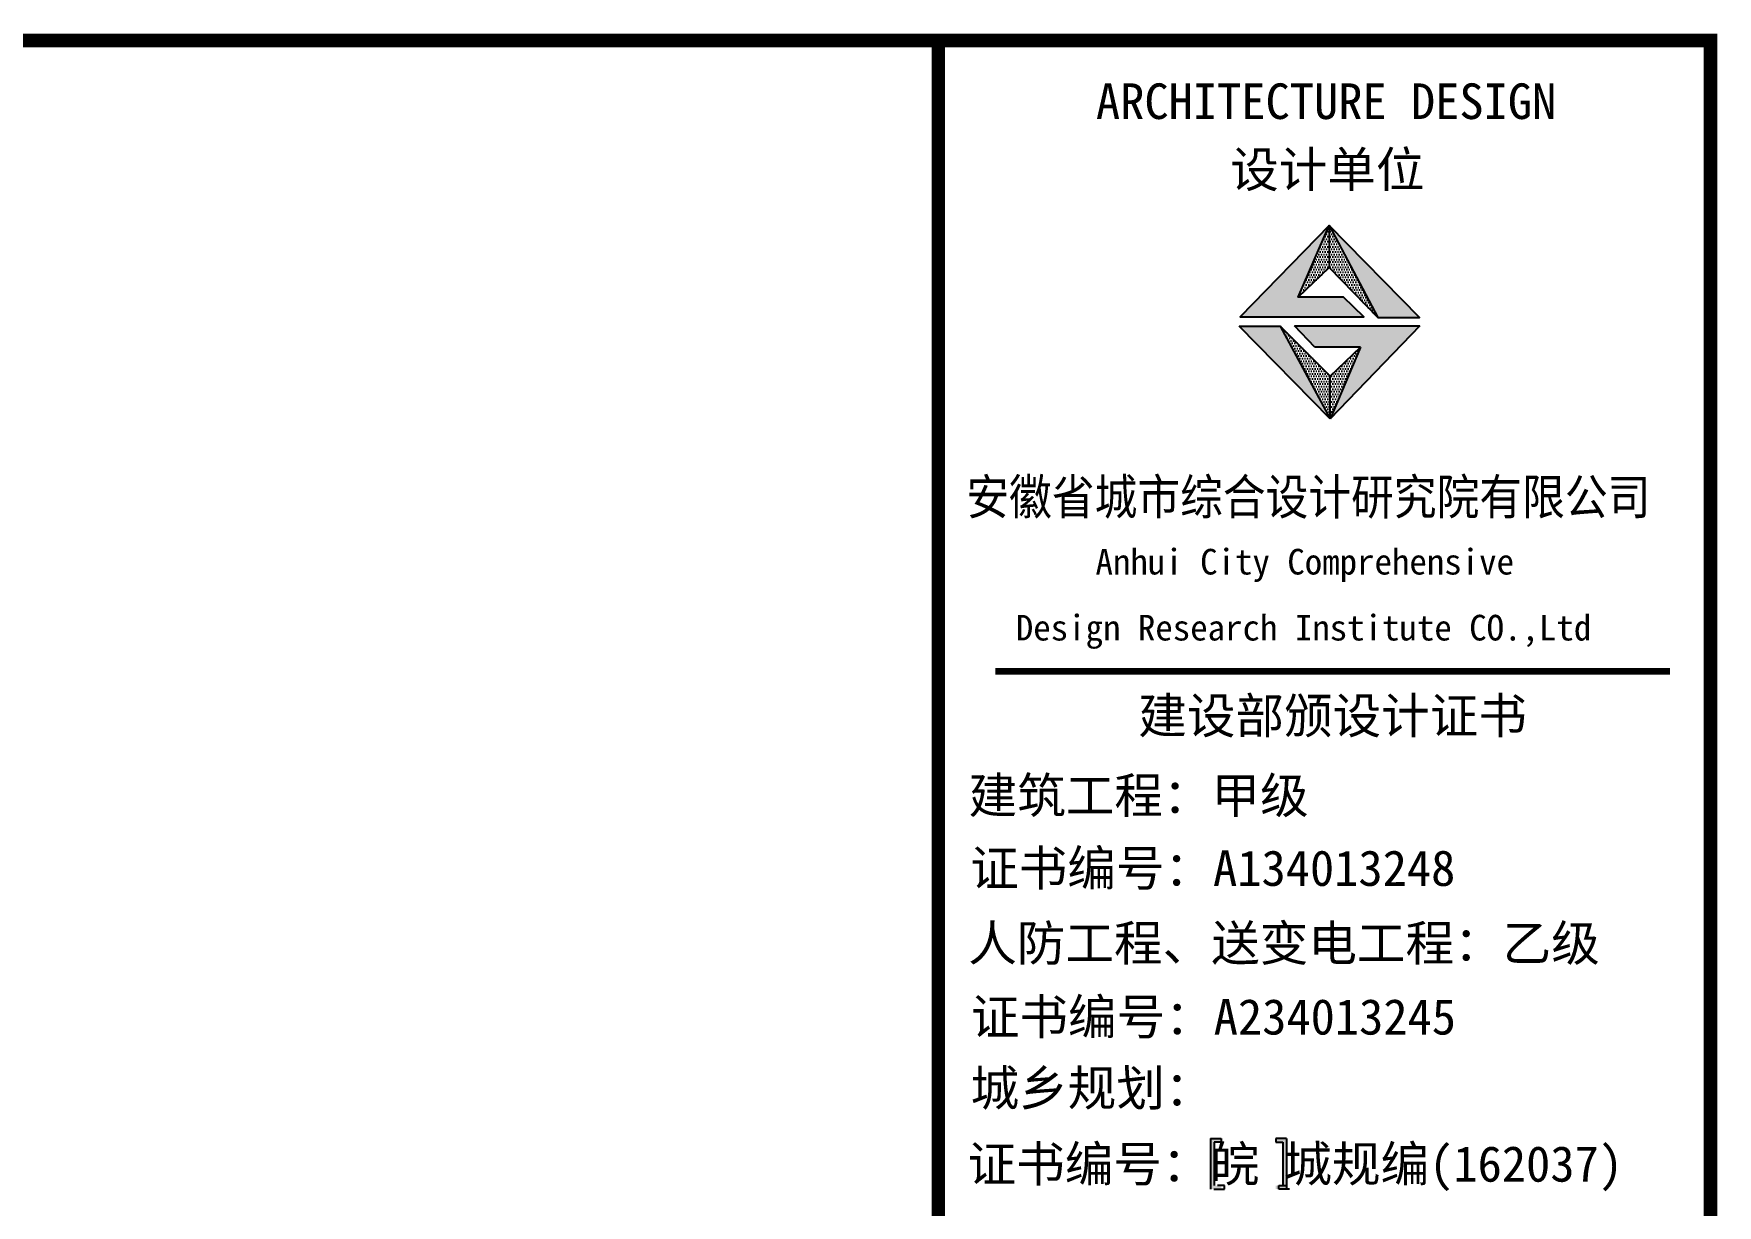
# Model space of a CAD drawing. Extents: x 1169373 to 1413368, y 514619 to 909419.
# Drawn here: x 1333578 to 1353465, y 633663 to 647499 of the extents above; entities that cross this region are included whole.
import ezdxf

# ---------------------------------------------------------------- set-up
doc = ezdxf.new("R2010")
doc.units = 0
doc.header["$LTSCALE"] = 1000
doc.header["$MEASUREMENT"] = 0
for name, color, linetype in [('A_DE_DETAIL_3', 144, 'Continuous'), ('PUB_TEXT', 7, 'Continuous'), ('PUB_TITLE', 4, 'Continuous'), ('图框', 7, 'Continuous')]:
    doc.layers.add(name, color=color, linetype=linetype)
doc.styles.add('黑体', font='simhei.ttf')

msp = doc.modelspace()

# ---------------------------------------------------------------- hatches: boundary and pattern name
for points in [[(1348515, 644388), (1348879, 645233), (1347829, 644154), (1349291, 644154), (1349049, 644388)], [(1349453, 644149), (1349948, 644149), (1348879, 645233)]]:
    msp.add_hatch(color=1).paths.add_polyline_path(points)
at = {"layer": 'A_DE_DETAIL_3'}
for points in [[(1348303, 644045), (1347817, 644045), (1348893, 642952)], [(1348470, 644048), (1348709, 643798), (1349250, 643798), (1348893, 642952), (1349949, 644048)]]:
    msp.add_hatch(color=1, dxfattribs=at).paths.add_polyline_path(points)
at = {"layer": 'PUB_TEXT'}
h = msp.add_hatch(dxfattribs=at)
h.set_pattern_fill('DOTS', color=256, scale=480.000003, style=0)
h.set_pattern_definition([(0, (-2298101.298, 2022912.764), (15.00000008, 30.00000016), [0, -30.00000016])])
h.paths.add_polyline_path([(1348893, 642952), (1348893, 643456), (1348303, 644045)])
h.paths.add_polyline_path([(1349250, 643798), (1348893, 643456), (1348893, 642952)])
h.paths.add_polyline_path([(1348879, 645233), (1348879, 644736), (1349453, 644149)])
h.paths.add_polyline_path([(1348879, 644736), (1348879, 645233), (1348515, 644388)])
at = {"layer": '图框'}
for points in [[(1347523, 634410), (1347605, 634410), (1347605, 634451), (1347567, 634451), (1347479, 634451), (1347479, 633855), (1347567, 633855), (1347605, 633855), (1347605, 633896), (1347523, 633896)], [(1348331, 633896), (1348249, 633896), (1348249, 633855), (1348287, 633855), (1348375, 633855), (1348375, 634451), (1348287, 634451), (1348249, 634451), (1348249, 634410), (1348331, 634410)]]:
    msp.add_hatch(color=4, dxfattribs=at).paths.add_polyline_path(points)

# ---------------------------------------------------------------- linework, layer by layer
for p, q in [((1348515, 644388), (1348879, 645233)), ((1348879, 645233), (1349453, 644149)), ((1348893, 642952), (1347817, 644045)), ((1347817, 644045), (1348303, 644045)), ((1347817, 644045), (1348303, 644045)), ((1348893, 643456), (1348303, 644045)), ((1348470, 644048), (1349949, 644048)), ((1348709, 643798), (1348470, 644048)), ((1349949, 644048), (1348893, 642952)), ((1349250, 643798), (1348709, 643798)), ((1348893, 643456), (1349250, 643798)), ((1349250, 643798), (1348893, 642952)), ((1348893, 642952), (1348893, 643456)), ((1348893, 642952), (1348893, 643456))]:
    msp.add_line(p, q)
for points in [[(1349049, 644388), (1348515, 644388), (1348879, 644736), (1349453, 644149), (1349948, 644149), (1348879, 645233), (1347829, 644154), (1349291, 644154), (1349049, 644388)], [(1348879, 645233), (1348879, 644736)]]:
    msp.add_lwpolyline(points)
at = {"layer": 'A_DE_DETAIL_3', "color": 1}
for p, q in [((1348893, 642952), (1347817, 644045)), ((1348303, 644045), (1348893, 642952))]:
    msp.add_line(p, q, dxfattribs=at)
at = {"layer": 'PUB_TITLE', "const_width": 160}
msp.add_lwpolyline([(1240105, 583419), (1353385, 583419), (1353385, 647419), (1240105, 647419)], close=True, dxfattribs=at)
at = {"layer": '图框', "color": 4}
for p, q in [((1344265, 647419), (1344265, 583419)), ((1347479, 634451), (1347567, 634451)), ((1347479, 634451), (1347479, 633855)), ((1347605, 634410), (1347523, 634410)), ((1347523, 634410), (1347523, 633896)), ((1347567, 634451), (1347605, 634451)), ((1347605, 634451), (1347605, 634410)), ((1348287, 634451), (1348249, 634451)), ((1348249, 634451), (1348249, 634410)), ((1348249, 634410), (1348331, 634410)), ((1348375, 634451), (1348287, 634451)), ((1348331, 634410), (1348331, 633896)), ((1348375, 634451), (1348375, 633855)), ((1347516, 633855), (1347604, 633855)), ((1347642, 633896), (1347560, 633896)), ((1347604, 633855), (1347642, 633855)), ((1347642, 633855), (1347642, 633896)), ((1348286, 633855), (1348286, 633896)), ((1348286, 633896), (1348368, 633896)), ((1348324, 633855), (1348286, 633855)), ((1348412, 633855), (1348324, 633855))]:
    msp.add_line(p, q, dxfattribs=at)
for points, const_width in [([(1344265, 647419), (1344265, 583419)], 158), ([(1344936, 639969), (1352904, 639969)], 79.7)]:
    msp.add_lwpolyline(points, dxfattribs=dict(at, const_width=const_width))
at = {"layer": '图框', "color": 4, "const_width": 158}
msp.add_lwpolyline([(1344265, 647419), (1353385, 647419), (1353385, 583419), (1344265, 583419)], close=True, dxfattribs=at)

# ---------------------------------------------------------------- texts
at = {"layer": '图框', "color": 4, "style": '黑体'}
for s, height, p in [('ARCHITECTURE DESIGN', 420.71, (1346125, 646491)), ('设计单位', 420.7, (1347711, 645685)), ('Anhui City Comprehensive ', 302.78, (1346120, 641112)), (' Design Research Institute CO.,Ltd', 302.78, (1344973, 640333)), ('建设部颁设计证书', 420.7, (1346625, 639235)), (' 建筑工程：甲级', 420.7, (1344335, 638293)), ('证书编号：A134013248', 420.71, (1344639, 637435)), ('人防工程、送变电工程：乙级', 420.71, (1344617, 636549)), ('证书编号：A234013245', 420.71, (1344647, 635679)), ('城乡规划：', 420.7, (1344644, 634838)), ('证书编号：皖 城规编(162037)', 420.71, (1344610, 633942))]:
    msp.add_text(s, height=height, dxfattribs=at).set_placement(p)
at = {"layer": '图框', "color": 4, "style": '黑体', "width": 0.88}
msp.add_text('安徽省城市综合设计研究院有限公司', height=420.71, dxfattribs=at).set_placement((1344594, 641819))

doc.saveas('drawing.dxf')
